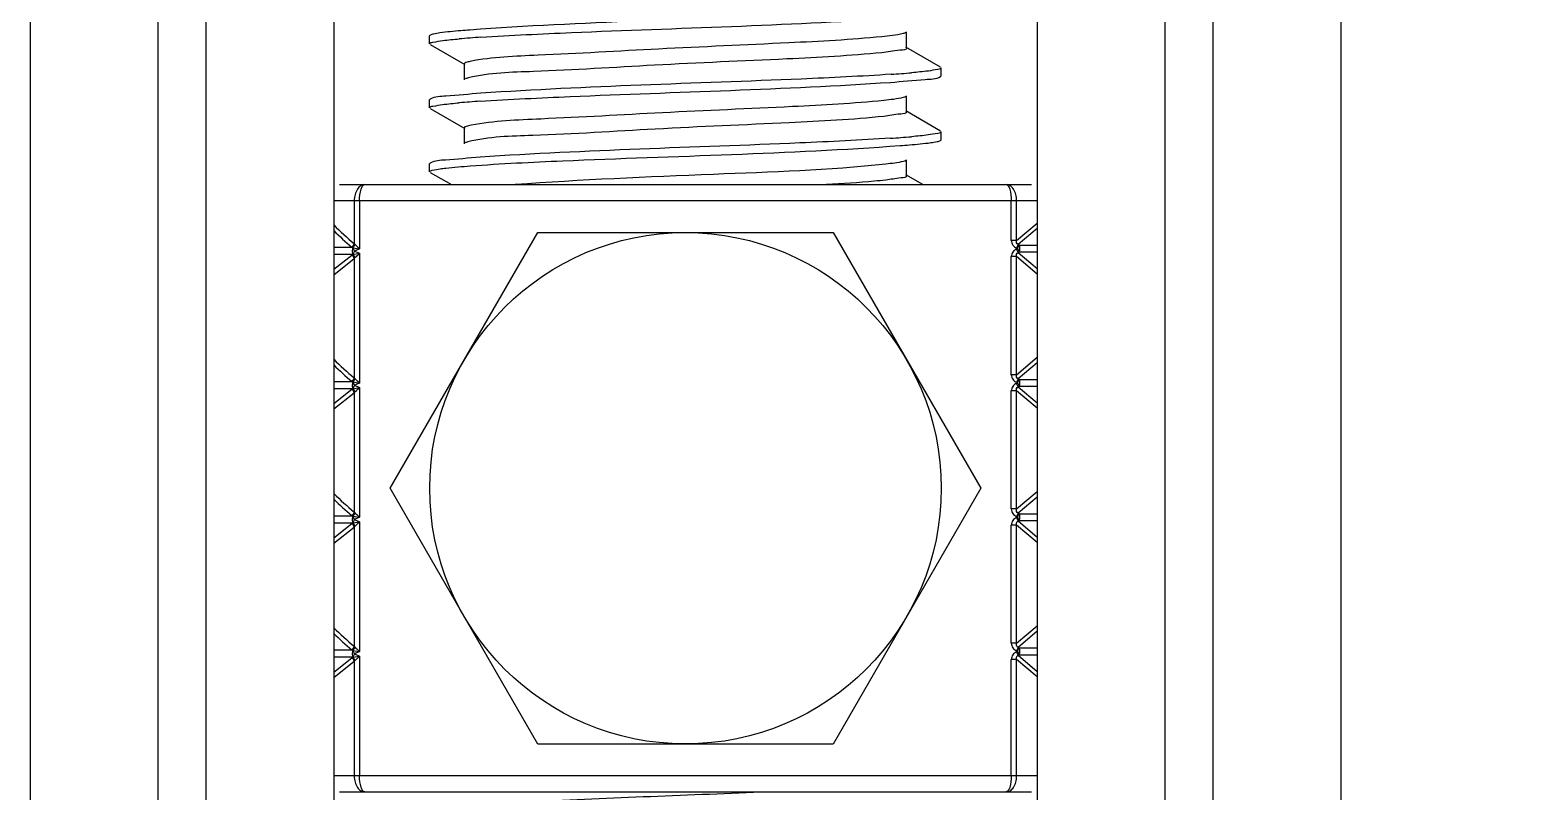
# Model space of a CAD drawing. Extents: x 27938 to 650306, y -92720 to 1524912.
# Drawn here: x 300565 to 301124, y 805848 to 806132 of the extents above; entities that cross this region are included whole.
import ezdxf

# ---------------------------------------------------------------- set-up
doc = ezdxf.new("R2010")
doc.units = 0
doc.header["$LTSCALE"] = 1000
doc.header["$MEASUREMENT"] = 0
doc.styles.get("Standard").update_dxf_attribs({"font": 'gbenor.shx', "bigfont": 'gbcbig.shx'})
doc.dimstyles.get("Standard").update_dxf_attribs({"dimtxt": 0.18, "dimasz": 0.18, "dimexe": 0.18, "dimexo": 0.0625, "dimgap": 0.09, "dimtad": 0, "dimtih": 1, "dimtoh": 1, "dimdec": 4, "dimzin": 0, "dimdsep": 46, "dimtxsty": 'Standard', "dimcen": 0.09, "dimadec": 0, "dimazin": 0, "dimtfac": 1, "dimtdec": 4, "dimtofl": 0, "dimtmove": 0, "dimatfit": 3, "dimfxl": 1, "dimtolj": 1, "dimtzin": 0, "dimarcsym": 0})

msp = doc.modelspace()

# ---------------------------------------------------------------- linework, layer by layer
at = {"linetype": 'Continuous'}
for p, q in [((300564.69, 810344.87), (300564.69, 805603.84)), ((300612.32, 810344.87), (300612.32, 805603.84)), ((300630.18, 810344.87), (300630.18, 805603.84)), ((300677.8, 810344.87), (300677.8, 805603.84)), ((300939.75, 810344.87), (300939.75, 805603.84)), ((300987.37, 810344.87), (300987.37, 805603.84)), ((301005.23, 810344.87), (301005.23, 805603.84)), ((301052.86, 810344.87), (301052.86, 805603.84)), ((300713.75, 806129.83), (300713.52, 806129.57)), ((300713.52, 806126.59), (300713.52, 806129.57)), ((300713.52, 806126.59), (300713.52, 806129.57)), ((300891.14, 806125.1), (300891.14, 806131.06)), ((300713.75, 806126.33), (300726.67, 806118.85)), ((300903.8, 806117.92), (300890.88, 806125.4)), ((300726.41, 806119.15), (300726.41, 806113.2)), ((300903.8, 806114.42), (300904.03, 806114.68)), ((300904.03, 806114.68), (300904.03, 806117.66)), ((300904.03, 806114.68), (300904.03, 806117.66)), ((300891.14, 806101.29), (300891.14, 806107.24)), ((300713.75, 806106.02), (300713.52, 806105.75)), ((300713.52, 806102.78), (300713.52, 806105.75)), ((300713.52, 806102.78), (300713.52, 806105.75)), ((300713.75, 806102.52), (300726.67, 806095.04)), ((300903.8, 806094.11), (300890.88, 806101.59)), ((300726.41, 806095.34), (300726.41, 806089.38)), ((300903.8, 806090.61), (300904.03, 806090.87)), ((300904.03, 806090.87), (300904.03, 806093.85)), ((300904.03, 806090.87), (300904.03, 806093.85)), ((300713.75, 806082.2), (300713.52, 806081.94)), ((300713.52, 806078.97), (300713.52, 806081.94)), ((300713.52, 806078.97), (300713.52, 806081.94)), ((300891.14, 806077.48), (300891.14, 806083.43)), ((300679.89, 806074.15), (300937.66, 806074.15)), ((300713.75, 806078.7), (300721.62, 806074.15)), ((300897.15, 806074.15), (300890.88, 806077.78)), ((300677.8, 806068.19), (300939.75, 806068.19)), ((300685.43, 806068.19), (300685.43, 806052.19)), ((300687.41, 806068.19), (300687.41, 806050.23)), ((300930.14, 806053.35), (300930.14, 806068.19)), ((300932.12, 806053.35), (300932.12, 806068.19)), ((300932.12, 806053.35), (300939.75, 806059.82)), ((300939.75, 806057.8), (300932.67, 806051.8)), ((300685.6, 806052), (300685.43, 806052.19)), ((300685.67, 806051.93), (300685.6, 806052)), ((300698.79, 805961.04), (300753.78, 806056.29)), ((300753.78, 806056.29), (300863.77, 806056.29)), ((300863.77, 806056.29), (300918.76, 805961.04)), ((300932.12, 806053.35), (300930.14, 806053.35)), ((300932.67, 806051.8), (300932.07, 806050.53)), ((300932.49, 806050.34), (300933.09, 806051.6)), ((300933.09, 806051.6), (300932.67, 806051.8)), ((300933.09, 806051.6), (300939.75, 806051.6)), ((300684.8, 806050.7), (300677.8, 806050.7)), ((300684.76, 806048.09), (300677.8, 806048.11)), ((300677.8, 806042.62), (300684.52, 806047.92)), ((300677.8, 806040.58), (300685.43, 806046.61)), ((300684.76, 806048.09), (300684.92, 806048.13)), ((300684.92, 806050.67), (300684.8, 806050.7)), ((300684.92, 806048.13), (300684.96, 806048.15)), ((300684.96, 806050.66), (300687.41, 806050.23)), ((300685.51, 806049.4), (300684.96, 806048.15)), ((300684.96, 806048.15), (300687.41, 806048.57)), ((300685.43, 806046.61), (300685.57, 806046.78)), ((300685.43, 806046.61), (300685.43, 806002.19)), ((300687.41, 806050.23), (300685.51, 806049.4)), ((300685.51, 806049.4), (300687.41, 806048.57)), ((300685.57, 806046.78), (300685.65, 806046.85)), ((300685.65, 806046.85), (300685.7, 806046.9)), ((300687.41, 806048.57), (300687.41, 806000.23)), ((300932.12, 806047.32), (300930.14, 806047.32)), ((300930.14, 806003.34), (300930.14, 806047.32)), ((300932.49, 806050.34), (300932.07, 806050.53)), ((300932.07, 806050.14), (300932.49, 806050.34)), ((300932.67, 806048.87), (300932.07, 806050.14)), ((300939.75, 806040.84), (300932.12, 806047.32)), ((300932.12, 806003.34), (300932.12, 806047.32)), ((300932.49, 806050.34), (300933.09, 806049.07)), ((300932.67, 806048.87), (300933.09, 806049.07)), ((300932.67, 806048.87), (300939.75, 806042.86)), ((300933.09, 806049.07), (300939.75, 806049.07)), ((300932.12, 806003.34), (300939.75, 806009.82)), ((300939.75, 806007.8), (300932.67, 806001.79)), ((300685.6, 806001.99), (300685.43, 806002.19)), ((300685.67, 806001.93), (300685.6, 806001.99)), ((300932.12, 806003.34), (300930.14, 806003.34)), ((300932.67, 806001.79), (300932.07, 806000.53)), ((300932.49, 806000.33), (300933.09, 806001.59)), ((300933.09, 806001.59), (300932.67, 806001.79)), ((300933.09, 806001.59), (300939.75, 806001.59)), ((300684.8, 806000.69), (300677.8, 806000.69)), ((300684.76, 805998.08), (300677.8, 805998.1)), ((300677.8, 805992.61), (300684.52, 805997.92)), ((300677.8, 805990.57), (300685.43, 805996.61)), ((300684.76, 805998.08), (300684.92, 805998.12)), ((300684.92, 806000.66), (300684.8, 806000.69)), ((300684.92, 805998.12), (300684.96, 805998.14)), ((300684.96, 806000.65), (300687.41, 806000.23)), ((300685.51, 805999.39), (300684.96, 805998.14)), ((300684.96, 805998.14), (300687.41, 805998.56)), ((300685.43, 805996.61), (300685.57, 805996.77)), ((300685.43, 805996.61), (300685.43, 805952.18)), ((300687.41, 806000.23), (300685.51, 805999.39)), ((300685.51, 805999.39), (300687.41, 805998.56)), ((300685.57, 805996.77), (300685.65, 805996.85)), ((300685.65, 805996.85), (300685.7, 805996.89)), ((300687.41, 805998.56), (300687.41, 805950.22)), ((300932.12, 805997.32), (300930.14, 805997.32)), ((300930.14, 805953.33), (300930.14, 805997.32)), ((300932.49, 806000.33), (300932.07, 806000.53)), ((300932.07, 806000.13), (300932.49, 806000.33)), ((300932.67, 805998.87), (300932.07, 806000.13)), ((300939.75, 805990.84), (300932.12, 805997.32)), ((300932.12, 805953.33), (300932.12, 805997.32)), ((300932.49, 806000.33), (300933.09, 805999.07)), ((300932.67, 805998.87), (300933.09, 805999.07)), ((300932.67, 805998.87), (300939.75, 805992.86)), ((300933.09, 805999.07), (300939.75, 805999.06)), ((300753.78, 805865.78), (300698.79, 805961.04)), ((300918.76, 805961.04), (300863.77, 805865.78)), ((300932.12, 805953.33), (300939.75, 805959.81)), ((300939.75, 805957.79), (300932.67, 805951.78)), ((300684.8, 805950.69), (300677.8, 805950.69)), ((300684.92, 805950.66), (300684.8, 805950.69)), ((300684.96, 805950.64), (300687.41, 805950.22)), ((300685.6, 805951.99), (300685.43, 805952.18)), ((300685.67, 805951.92), (300685.6, 805951.99)), ((300932.12, 805953.33), (300930.14, 805953.33)), ((300932.67, 805951.78), (300932.07, 805950.52)), ((300932.49, 805950.32), (300932.07, 805950.52)), ((300932.49, 805950.32), (300933.09, 805951.58)), ((300933.09, 805951.58), (300932.67, 805951.78)), ((300933.09, 805951.58), (300939.75, 805951.58)), ((300684.76, 805948.08), (300677.8, 805948.1)), ((300677.8, 805942.6), (300684.52, 805947.91)), ((300677.8, 805940.57), (300685.43, 805946.6)), ((300684.76, 805948.08), (300684.92, 805948.11)), ((300684.92, 805948.11), (300684.96, 805948.13)), ((300685.51, 805949.39), (300684.96, 805948.13)), ((300684.96, 805948.13), (300687.41, 805948.56)), ((300685.43, 805946.6), (300685.57, 805946.77)), ((300685.43, 805946.6), (300685.43, 805902.17)), ((300687.41, 805950.22), (300685.51, 805949.39)), ((300685.51, 805949.39), (300687.41, 805948.56)), ((300685.57, 805946.77), (300685.65, 805946.84)), ((300685.65, 805946.84), (300685.7, 805946.88)), ((300687.41, 805948.56), (300687.41, 805900.21)), ((300932.12, 805947.31), (300930.14, 805947.31)), ((300930.14, 805903.33), (300930.14, 805947.31)), ((300932.07, 805950.12), (300932.49, 805950.32)), ((300932.67, 805948.86), (300932.07, 805950.12)), ((300939.75, 805940.83), (300932.12, 805947.31)), ((300932.12, 805903.33), (300932.12, 805947.31)), ((300932.49, 805950.32), (300933.09, 805949.06)), ((300932.67, 805948.86), (300933.09, 805949.06)), ((300932.67, 805948.86), (300939.75, 805942.85)), ((300933.09, 805949.06), (300939.75, 805949.06)), ((300932.12, 805903.33), (300939.75, 805909.8)), ((300939.75, 805907.78), (300932.67, 805901.78)), ((300684.8, 805900.68), (300677.8, 805900.68)), ((300684.92, 805900.65), (300684.8, 805900.68)), ((300684.96, 805900.63), (300687.41, 805900.21)), ((300685.6, 805901.98), (300685.43, 805902.17)), ((300687.41, 805900.21), (300685.51, 805899.38)), ((300685.67, 805901.91), (300685.6, 805901.98)), ((300932.12, 805903.33), (300930.14, 805903.33)), ((300932.67, 805901.78), (300932.07, 805900.51)), ((300932.49, 805900.31), (300932.07, 805900.51)), ((300932.07, 805900.12), (300932.49, 805900.31)), ((300932.67, 805898.85), (300932.07, 805900.12)), ((300932.49, 805900.31), (300933.09, 805901.58)), ((300932.49, 805900.31), (300933.09, 805899.05)), ((300933.09, 805901.58), (300932.67, 805901.78)), ((300933.09, 805901.58), (300939.75, 805901.58)), ((300684.76, 805898.07), (300677.8, 805898.09)), ((300677.8, 805892.6), (300684.52, 805897.9)), ((300677.8, 805890.56), (300685.43, 805896.59)), ((300684.76, 805898.07), (300684.92, 805898.11)), ((300684.92, 805898.11), (300684.96, 805898.13)), ((300685.51, 805899.38), (300684.96, 805898.13)), ((300684.96, 805898.13), (300687.41, 805898.55)), ((300685.43, 805896.59), (300685.57, 805896.76)), ((300685.43, 805896.59), (300685.43, 805853.88)), ((300685.51, 805899.38), (300687.41, 805898.55)), ((300685.57, 805896.76), (300685.65, 805896.83)), ((300685.65, 805896.83), (300685.7, 805896.87)), ((300687.41, 805898.55), (300687.41, 805853.88)), ((300932.12, 805897.3), (300930.14, 805897.3)), ((300930.14, 805853.88), (300930.14, 805897.3)), ((300939.75, 805890.82), (300932.12, 805897.3)), ((300932.12, 805853.88), (300932.12, 805897.3)), ((300932.67, 805898.85), (300933.09, 805899.05)), ((300932.67, 805898.85), (300939.75, 805892.84)), ((300933.09, 805899.05), (300939.75, 805899.05)), ((300863.77, 805865.78), (300753.78, 805865.78)), ((300939.75, 805853.88), (300677.8, 805853.88)), ((300679.89, 805847.92), (300937.66, 805847.92))]:
    msp.add_line(p, q, dxfattribs=at)
msp.add_circle((300808.78, 805961.04), 95.25, dxfattribs=at)
for centre, radius, start, end in [((300760.33, 805701.98), 427.95, 93.7169, 94.7992), ((300857.8, 806535), 420.65, 273.7623, 274.8008), ((300759.91, 805683.37), 422.73, 93.7496, 94.8), ((300857.39, 806516.36), 425.85, 273.7294, 274.8001), ((300751.36, 806132.64), 104.01, 224.9882, 230.6634), ((300751.85, 806131.68), 105.17, 225.2411, 230.1872), ((300685.7, 806052.32), 1.85, 230.2237, 240.9585), ((300685.67, 806046.46), 1.86, 119.1442, 128.3025), ((300751.36, 806082.63), 104.01, 224.9882, 230.6634), ((300751.85, 806081.67), 105.17, 225.2411, 230.1872), ((300685.7, 806002.31), 1.85, 230.2237, 240.9585), ((300685.67, 805996.46), 1.86, 119.1442, 128.3025), ((300751.36, 806032.63), 104.01, 224.9882, 230.6634), ((300751.85, 806031.67), 105.17, 225.2411, 230.1872), ((300685.7, 805952.31), 1.85, 230.2237, 240.9585), ((300685.67, 805946.45), 1.86, 119.1442, 128.3025), ((300751.36, 805982.62), 104.01, 224.9882, 230.6634), ((300751.85, 805981.66), 105.17, 225.2411, 230.1872), ((300685.7, 805902.3), 1.85, 230.2237, 240.9585), ((300685.67, 805896.44), 1.86, 119.1442, 128.3025)]:
    msp.add_arc(centre, radius, start, end, dxfattribs=at)
for points, knots in [([(300888.44, 806139.28), (300876.91, 806138.44), (300823.61, 806135.84), (300770.22, 806134.8), (300728.53, 806131.72)], [0, 0, 0, 0, 0.216609, 1, 1, 1, 1]), ([(300732.58, 806129.03), (300743.83, 806129.78), (300794.77, 806132.22), (300845.77, 806133.43), (300885.4, 806136.09)], [0, 0, 0, 0, 0.221018, 1, 1, 1, 1]), ([(300717.35, 806130.65), (300716.56, 806130.53), (300715.36, 806130.32), (300714.13, 806130.05), (300713.75, 806129.83)], [0, 0, 0, 0, 0.642699, 1, 1, 1, 1]), ([(300728.53, 806131.72), (300727.38, 806131.64), (300723.65, 806131.35), (300719.92, 806131.01), (300717.35, 806130.65)], [0, 0, 0, 0, 0.307564, 1, 1, 1, 1]), ([(300890.88, 806130.75), (300890.55, 806130.57), (300887.59, 806129.77), (300884.59, 806129.51), (300881.95, 806129.25)], [0, 0, 0, 0, 0.123298, 1, 1, 1, 1]), ([(300713.52, 806126.59), (300713.52, 806127.05), (300715.96, 806127.32), (300717.17, 806127.65), (300718.4, 806127.81)], [0, 0, 0, 0, 0.270608, 1, 1, 1, 1]), ([(300881.95, 806129.25), (300870.41, 806128.09), (300842.67, 806126.67), (300799.94, 806124.83), (300760.48, 806122.49), (300736.93, 806121.68), (300728.65, 806120.03)], [0, 0, 0, 0, 0.226386, 0.542344, 0.83502, 1, 1, 1, 1]), ([(300891.13, 806125.1), (300891.14, 806124.27), (300886.4, 806124.22), (300884.24, 806123.53), (300881.95, 806123.3)], [0, 0, 0, 0, 0.265413, 1, 1, 1, 1]), ([(300728.65, 806120.03), (300728.08, 806119.92), (300727.43, 806119.77), (300726.42, 806119.39), (300726.42, 806119.15)], [0, 0, 0, 0, 0.707754, 1, 1, 1, 1]), ([(300881.95, 806123.3), (300870.19, 806122.12), (300841.94, 806120.67), (300798.61, 806118.88), (300759.22, 806116.31), (300735.87, 806115.8), (300727.99, 806113.94)], [0, 0, 0, 0, 0.229855, 0.549948, 0.842489, 1, 1, 1, 1]), ([(300727.99, 806113.94), (300727.72, 806113.88), (300727.28, 806113.76), (300726.84, 806113.59), (300726.68, 806113.5)], [0, 0, 0, 0, 0.593987, 1, 1, 1, 1]), ([(300885.4, 806115.25), (300874.23, 806114.5), (300823.29, 806112.06), (300772.29, 806110.83), (300732.58, 806108.19)], [0, 0, 0, 0, 0.219595, 1, 1, 1, 1]), ([(300885.09, 806112.25), (300889.42, 806112.54), (300895.49, 806113.38), (300902.12, 806113.46), (300903.8, 806114.42)], [0, 0, 0, 0, 0.691216, 1, 1, 1, 1]), ([(300904.03, 806117.66), (300904.03, 806117.21), (300901.64, 806116.94), (300900.45, 806116.61), (300899.25, 806116.46)], [0, 0, 0, 0, 0.270923, 1, 1, 1, 1]), ([(300732.58, 806108.19), (300728.22, 806107.9), (300722.11, 806107.06), (300715.45, 806106.99), (300713.75, 806106.02)], [0, 0, 0, 0, 0.691341, 1, 1, 1, 1]), ([(300732.27, 806105.2), (300743.46, 806105.94), (300794.4, 806108.39), (300845.4, 806109.61), (300885.09, 806112.25)], [0, 0, 0, 0, 0.219989, 1, 1, 1, 1]), ([(300713.52, 806102.78), (300713.52, 806103.23), (300715.93, 806103.5), (300717.13, 806103.83), (300718.33, 806103.99)], [0, 0, 0, 0, 0.270808, 1, 1, 1, 1]), ([(300882.69, 806105.51), (300871.37, 806104.33), (300843.87, 806102.93), (300801.24, 806101.05), (300761.41, 806098.77), (300737.5, 806097.87), (300728.96, 806096.28)], [0, 0, 0, 0, 0.221662, 0.536163, 0.830773, 1, 1, 1, 1]), ([(300890.88, 806106.94), (300890.58, 806106.77), (300887.87, 806106.01), (300885.11, 806105.76), (300882.69, 806105.51)], [0, 0, 0, 0, 0.125495, 1, 1, 1, 1]), ([(300728.96, 806096.28), (300728.31, 806096.16), (300727.58, 806095.99), (300726.42, 806095.6), (300726.42, 806095.34)], [0, 0, 0, 0, 0.711573, 1, 1, 1, 1]), ([(300882.69, 806099.56), (300870.98, 806098.34), (300842.58, 806096.89), (300798.91, 806095.11), (300759.19, 806092.41), (300735.62, 806092.06), (300727.79, 806090.08)], [0, 0, 0, 0, 0.227665, 0.549451, 0.843883, 1, 1, 1, 1]), ([(300891.13, 806101.29), (300891.14, 806100.52), (300886.8, 806100.41), (300884.8, 806099.78), (300882.69, 806099.56)], [0, 0, 0, 0, 0.266153, 1, 1, 1, 1]), ([(300885.09, 806091.42), (300873.86, 806090.67), (300822.92, 806088.23), (300771.92, 806087.01), (300732.27, 806084.36)], [0, 0, 0, 0, 0.220621, 1, 1, 1, 1]), ([(300904.03, 806093.85), (300904.03, 806093.39), (300901.61, 806093.12), (300900.4, 806092.79), (300899.19, 806092.64)], [0, 0, 0, 0, 0.270717, 1, 1, 1, 1]), ([(300900.13, 806089.78), (300900.93, 806089.9), (300902.16, 806090.11), (300903.41, 806090.39), (300903.8, 806090.61)], [0, 0, 0, 0, 0.643431, 1, 1, 1, 1]), ([(300727.79, 806090.08), (300727.57, 806090.02), (300727.19, 806089.91), (300726.82, 806089.77), (300726.68, 806089.68)], [0, 0, 0, 0, 0.586829, 1, 1, 1, 1]), ([(300728.65, 806081.13), (300740.11, 806081.97), (300793.5, 806084.58), (300846.96, 806085.63), (300888.79, 806088.7)], [0, 0, 0, 0, 0.215118, 1, 1, 1, 1]), ([(300888.79, 806088.7), (300889.95, 806088.78), (300893.74, 806089.08), (300897.53, 806089.42), (300900.13, 806089.78)], [0, 0, 0, 0, 0.307378, 1, 1, 1, 1]), ([(300713.52, 806078.97), (300713.52, 806079.34), (300715.41, 806079.65), (300716.41, 806079.91), (300717.38, 806080.05)], [0, 0, 0, 0, 0.274527, 1, 1, 1, 1]), ([(300732.27, 806084.36), (300727.98, 806084.07), (300721.97, 806083.24), (300715.42, 806083.16), (300713.75, 806082.2)], [0, 0, 0, 0, 0.691044, 1, 1, 1, 1]), ([(300717.38, 806080.05), (300718.09, 806080.15), (300721.84, 806080.61), (300725.61, 806080.91), (300728.65, 806081.13)], [0, 0, 0, 0, 0.191292, 1, 1, 1, 1]), ([(300883.41, 806081.78), (300862.1, 806079.46), (300815.97, 806077.98), (300769.93, 806075.92), (300745.32, 806074.14)], [0, 0, 0, 0, 0.464865, 1, 1, 1, 1]), ([(300890.88, 806083.13), (300890.6, 806082.97), (300888.13, 806082.25), (300885.61, 806082.01), (300883.41, 806081.78)], [0, 0, 0, 0, 0.12782, 1, 1, 1, 1]), ([(300689.33, 806074.15), (300688.82, 806074.15), (300687.71, 806073.78), (300686.45, 806072.42), (300685.62, 806070.47), (300685.43, 806068.98), (300685.43, 806068.19)], [0, 0, 0, 0, 0.195972, 0.42512, 0.697797, 1, 1, 1, 1]), ([(300687.41, 806068.19), (300687.41, 806069.63), (300687.63, 806071.57), (300688.39, 806073.59), (300689.05, 806074.15), (300689.33, 806074.15)], [0, 0, 0, 0, 0.657525, 0.871922, 1, 1, 1, 1]), ([(300883.41, 806075.82), (300881.98, 806075.67), (300874.64, 806074.97), (300867.29, 806074.5), (300861.37, 806074.15)], [0, 0, 0, 0, 0.195123, 1, 1, 1, 1]), ([(300891.13, 806077.48), (300891.14, 806076.77), (300887.18, 806076.6), (300885.34, 806076.03), (300883.41, 806075.82)], [0, 0, 0, 0, 0.266951, 1, 1, 1, 1]), ([(300928.23, 806074.15), (300928.5, 806074.15), (300929.16, 806073.59), (300929.92, 806071.57), (300930.14, 806069.63), (300930.14, 806068.19)], [0, 0, 0, 0, 0.128078, 0.342475, 1, 1, 1, 1]), ([(300932.12, 806068.19), (300932.12, 806068.98), (300931.93, 806070.47), (300931.1, 806072.42), (300929.84, 806073.78), (300928.73, 806074.15), (300928.23, 806074.15)], [0, 0, 0, 0, 0.302203, 0.57488, 0.804028, 1, 1, 1, 1]), ([(300685.67, 806051.93), (300685.81, 806051.81), (300686.4, 806051.26), (300686.97, 806050.68), (300687.41, 806050.23)], [0, 0, 0, 0, 0.225254, 1, 1, 1, 1]), ([(300930.14, 806053.35), (300930.14, 806052.75), (300930.54, 806051.54), (300931.53, 806050.79), (300932.07, 806050.53)], [0, 0, 0, 0, 0.499355, 1, 1, 1, 1]), ([(300932.67, 806051.8), (300932.38, 806051.88), (300931.92, 806052.44), (300932.05, 806053.06), (300932.12, 806053.35)], [0, 0, 0, 0, 0.502447, 1, 1, 1, 1]), ([(300933.09, 806049.07), (300933.27, 806049.46), (300933.4, 806050.34), (300933.27, 806051.21), (300933.09, 806051.6)], [0, 0, 0, 0, 0.500048, 1, 1, 1, 1]), ([(300684.94, 806050.69), (300684.85, 806050.51), (300684.58, 806049.68), (300684.64, 806048.73), (300684.92, 806048.13)], [0, 0, 0, 0, 0.236634, 1, 1, 1, 1]), ([(300685.51, 806049.4), (300685.46, 806049.52), (300685.27, 806049.96), (300685.04, 806050.37), (300684.94, 806050.69)], [0, 0, 0, 0, 0.285481, 1, 1, 1, 1]), ([(300685.7, 806046.9), (300685.84, 806047.02), (300686.42, 806047.57), (300686.98, 806048.13), (300687.41, 806048.57)], [0, 0, 0, 0, 0.226794, 1, 1, 1, 1]), ([(300932.07, 806050.14), (300931.53, 806049.88), (300930.54, 806049.13), (300930.14, 806047.92), (300930.14, 806047.32)], [0, 0, 0, 0, 0.500643, 1, 1, 1, 1]), ([(300932.12, 806047.32), (300932.05, 806047.61), (300931.92, 806048.22), (300932.38, 806048.79), (300932.67, 806048.87)], [0, 0, 0, 0, 0.49632, 1, 1, 1, 1]), ([(300685.67, 806001.93), (300685.81, 806001.8), (300686.4, 806001.25), (300686.97, 806000.67), (300687.41, 806000.23)], [0, 0, 0, 0, 0.225254, 1, 1, 1, 1]), ([(300930.14, 806003.34), (300930.14, 806002.75), (300930.54, 806001.53), (300931.53, 806000.78), (300932.07, 806000.53)], [0, 0, 0, 0, 0.499355, 1, 1, 1, 1]), ([(300932.67, 806001.79), (300932.38, 806001.88), (300931.92, 806002.44), (300932.05, 806003.05), (300932.12, 806003.34)], [0, 0, 0, 0, 0.502447, 1, 1, 1, 1]), ([(300933.09, 805999.07), (300933.27, 805999.45), (300933.4, 806000.33), (300933.27, 806001.2), (300933.09, 806001.59)], [0, 0, 0, 0, 0.500048, 1, 1, 1, 1]), ([(300684.94, 806000.69), (300684.85, 806000.5), (300684.58, 805999.67), (300684.64, 805998.72), (300684.92, 805998.12)], [0, 0, 0, 0, 0.236634, 1, 1, 1, 1]), ([(300685.51, 805999.39), (300685.46, 805999.52), (300685.27, 805999.95), (300685.04, 806000.36), (300684.94, 806000.69)], [0, 0, 0, 0, 0.285481, 1, 1, 1, 1]), ([(300685.7, 805996.89), (300685.84, 805997.01), (300686.42, 805997.56), (300686.98, 805998.12), (300687.41, 805998.56)], [0, 0, 0, 0, 0.226794, 1, 1, 1, 1]), ([(300932.07, 806000.13), (300931.53, 805999.88), (300930.54, 805999.12), (300930.14, 805997.91), (300930.14, 805997.32)], [0, 0, 0, 0, 0.500643, 1, 1, 1, 1]), ([(300932.12, 805997.32), (300932.05, 805997.6), (300931.92, 805998.22), (300932.38, 805998.78), (300932.67, 805998.87)], [0, 0, 0, 0, 0.49632, 1, 1, 1, 1]), ([(300684.94, 805950.68), (300684.85, 805950.49), (300684.58, 805949.67), (300684.64, 805948.71), (300684.92, 805948.11)], [0, 0, 0, 0, 0.236634, 1, 1, 1, 1]), ([(300685.51, 805949.39), (300685.46, 805949.51), (300685.27, 805949.94), (300685.04, 805950.36), (300684.94, 805950.68)], [0, 0, 0, 0, 0.285481, 1, 1, 1, 1]), ([(300685.67, 805951.92), (300685.81, 805951.8), (300686.4, 805951.24), (300686.97, 805950.67), (300687.41, 805950.22)], [0, 0, 0, 0, 0.225254, 1, 1, 1, 1]), ([(300930.14, 805953.33), (300930.14, 805952.74), (300930.54, 805951.53), (300931.53, 805950.77), (300932.07, 805950.52)], [0, 0, 0, 0, 0.499355, 1, 1, 1, 1]), ([(300932.67, 805951.78), (300932.38, 805951.87), (300931.92, 805952.43), (300932.05, 805953.05), (300932.12, 805953.33)], [0, 0, 0, 0, 0.502447, 1, 1, 1, 1]), ([(300933.09, 805949.06), (300933.27, 805949.45), (300933.4, 805950.32), (300933.27, 805951.2), (300933.09, 805951.58)], [0, 0, 0, 0, 0.500048, 1, 1, 1, 1]), ([(300685.7, 805946.88), (300685.84, 805947), (300686.42, 805947.55), (300686.98, 805948.12), (300687.41, 805948.56)], [0, 0, 0, 0, 0.226794, 1, 1, 1, 1]), ([(300932.07, 805950.12), (300931.53, 805949.87), (300930.54, 805949.12), (300930.14, 805947.9), (300930.14, 805947.31)], [0, 0, 0, 0, 0.500643, 1, 1, 1, 1]), ([(300932.12, 805947.31), (300932.05, 805947.6), (300931.92, 805948.21), (300932.38, 805948.77), (300932.67, 805948.86)], [0, 0, 0, 0, 0.49632, 1, 1, 1, 1]), ([(300684.94, 805900.67), (300684.85, 805900.49), (300684.58, 805899.66), (300684.64, 805898.71), (300684.92, 805898.11)], [0, 0, 0, 0, 0.236634, 1, 1, 1, 1]), ([(300685.51, 805899.38), (300685.46, 805899.5), (300685.27, 805899.93), (300685.04, 805900.35), (300684.94, 805900.67)], [0, 0, 0, 0, 0.285481, 1, 1, 1, 1]), ([(300685.67, 805901.91), (300685.81, 805901.79), (300686.4, 805901.23), (300686.97, 805900.66), (300687.41, 805900.21)], [0, 0, 0, 0, 0.225254, 1, 1, 1, 1]), ([(300930.14, 805903.33), (300930.14, 805902.73), (300930.54, 805901.52), (300931.53, 805900.77), (300932.07, 805900.51)], [0, 0, 0, 0, 0.499355, 1, 1, 1, 1]), ([(300932.07, 805900.12), (300931.53, 805899.86), (300930.54, 805899.11), (300930.14, 805897.89), (300930.14, 805897.3)], [0, 0, 0, 0, 0.500643, 1, 1, 1, 1]), ([(300932.67, 805901.78), (300932.38, 805901.86), (300931.92, 805902.42), (300932.05, 805903.04), (300932.12, 805903.33)], [0, 0, 0, 0, 0.502447, 1, 1, 1, 1]), ([(300933.09, 805899.05), (300933.27, 805899.44), (300933.4, 805900.31), (300933.27, 805901.19), (300933.09, 805901.58)], [0, 0, 0, 0, 0.500048, 1, 1, 1, 1]), ([(300685.7, 805896.87), (300685.84, 805897), (300686.42, 805897.54), (300686.98, 805898.11), (300687.41, 805898.55)], [0, 0, 0, 0, 0.226794, 1, 1, 1, 1]), ([(300932.12, 805897.3), (300932.05, 805897.59), (300931.92, 805898.2), (300932.38, 805898.77), (300932.67, 805898.85)], [0, 0, 0, 0, 0.49632, 1, 1, 1, 1]), ([(300685.43, 805853.88), (300685.43, 805853.1), (300685.62, 805851.6), (300686.45, 805849.65), (300687.71, 805848.29), (300688.82, 805847.93), (300689.33, 805847.92)], [0, 0, 0, 0, 0.302203, 0.57488, 0.804028, 1, 1, 1, 1]), ([(300689.33, 805847.92), (300689.05, 805847.93), (300688.39, 805848.48), (300687.63, 805850.5), (300687.41, 805852.44), (300687.41, 805853.88)], [0, 0, 0, 0, 0.128078, 0.342475, 1, 1, 1, 1]), ([(300930.14, 805853.88), (300930.14, 805852.44), (300929.92, 805850.5), (300929.16, 805848.48), (300928.5, 805847.93), (300928.23, 805847.92)], [0, 0, 0, 0, 0.657525, 0.871922, 1, 1, 1, 1]), ([(300928.23, 805847.92), (300928.73, 805847.93), (300929.84, 805848.29), (300931.1, 805849.65), (300931.93, 805851.6), (300932.12, 805853.1), (300932.12, 805853.88)], [0, 0, 0, 0, 0.195972, 0.42512, 0.697797, 1, 1, 1, 1]), ([(300728.65, 805843), (300735.52, 805843.51), (300771.58, 805845.48), (300807.67, 805846.71), (300836.87, 805847.93)], [0, 0, 0, 0, 0.190688, 1, 1, 1, 1])]:
    msp.add_open_spline(points, degree=3, knots=knots, dxfattribs=at)
for points in [[(300718.4, 806127.81), (300720.43, 806128.07), (300722.48, 806128.26), (300724.52, 806128.43)], [(300899.25, 806116.46), (300897.18, 806116.19), (300895.09, 806116), (300893, 806115.82)], [(300718.33, 806103.99), (300720.4, 806104.25), (300722.47, 806104.44), (300724.54, 806104.62)], [(300899.19, 806092.64), (300897.14, 806092.38), (300895.08, 806092.18), (300893.02, 806092.01)], [(300685.43, 806052.19), (300685.3, 806051.68), (300684.95, 806051.2), (300684.52, 806050.9)], [(300685.6, 806052), (300685.48, 806051.51), (300685.19, 806051.02), (300684.8, 806050.7)], [(300684.92, 806050.67), (300685.28, 806051.01), (300685.56, 806051.46), (300685.67, 806051.93)], [(300685.43, 806046.61), (300685.31, 806047.13), (300684.96, 806047.62), (300684.52, 806047.92)], [(300685.57, 806046.78), (300685.46, 806047.28), (300685.16, 806047.77), (300684.76, 806048.09)], [(300685.65, 806046.85), (300685.55, 806047.33), (300685.28, 806047.8), (300684.92, 806048.13)], [(300685.7, 806046.9), (300685.58, 806047.37), (300685.32, 806047.82), (300684.96, 806048.15)], [(300685.43, 806002.19), (300685.3, 806001.67), (300684.95, 806001.19), (300684.52, 806000.89)], [(300685.6, 806001.99), (300685.48, 806001.5), (300685.19, 806001.02), (300684.8, 806000.69)], [(300684.92, 806000.66), (300685.28, 806001), (300685.56, 806001.45), (300685.67, 806001.93)], [(300685.43, 805996.61), (300685.31, 805997.13), (300684.96, 805997.62), (300684.52, 805997.92)], [(300685.57, 805996.77), (300685.46, 805997.27), (300685.16, 805997.76), (300684.76, 805998.08)], [(300685.65, 805996.85), (300685.55, 805997.32), (300685.28, 805997.79), (300684.92, 805998.12)], [(300685.7, 805996.89), (300685.58, 805997.36), (300685.32, 805997.81), (300684.96, 805998.14)], [(300685.43, 805952.18), (300685.3, 805951.67), (300684.95, 805951.18), (300684.52, 805950.88)], [(300685.6, 805951.99), (300685.48, 805951.49), (300685.19, 805951.01), (300684.8, 805950.69)], [(300684.92, 805950.66), (300685.28, 805950.99), (300685.56, 805951.44), (300685.67, 805951.92)], [(300685.43, 805946.6), (300685.31, 805947.12), (300684.96, 805947.61), (300684.52, 805947.91)], [(300685.57, 805946.77), (300685.46, 805947.27), (300685.16, 805947.75), (300684.76, 805948.08)], [(300685.65, 805946.84), (300685.55, 805947.32), (300685.28, 805947.78), (300684.92, 805948.11)], [(300685.7, 805946.88), (300685.58, 805947.35), (300685.32, 805947.81), (300684.96, 805948.13)], [(300685.43, 805902.17), (300685.3, 805901.66), (300684.95, 805901.17), (300684.52, 805900.88)], [(300685.6, 805901.98), (300685.48, 805901.48), (300685.19, 805901), (300684.8, 805900.68)], [(300684.92, 805900.65), (300685.28, 805900.99), (300685.56, 805901.44), (300685.67, 805901.91)], [(300685.43, 805896.59), (300685.31, 805897.11), (300684.96, 805897.6), (300684.52, 805897.9)], [(300685.57, 805896.76), (300685.46, 805897.26), (300685.16, 805897.75), (300684.76, 805898.07)], [(300685.65, 805896.83), (300685.55, 805897.31), (300685.28, 805897.78), (300684.92, 805898.11)], [(300685.7, 805896.87), (300685.58, 805897.35), (300685.32, 805897.8), (300684.96, 805898.13)]]:
    msp.add_open_spline(points, degree=3, dxfattribs=at)

# ---------------------------------------------------------------- leaders
msp.add_leader([(300897.34, 805502.53), (301737.71, 806076.49)], dimstyle='Standard', override={"dimgap": 20, "dimtad": 0})

doc.saveas('drawing.dxf')
